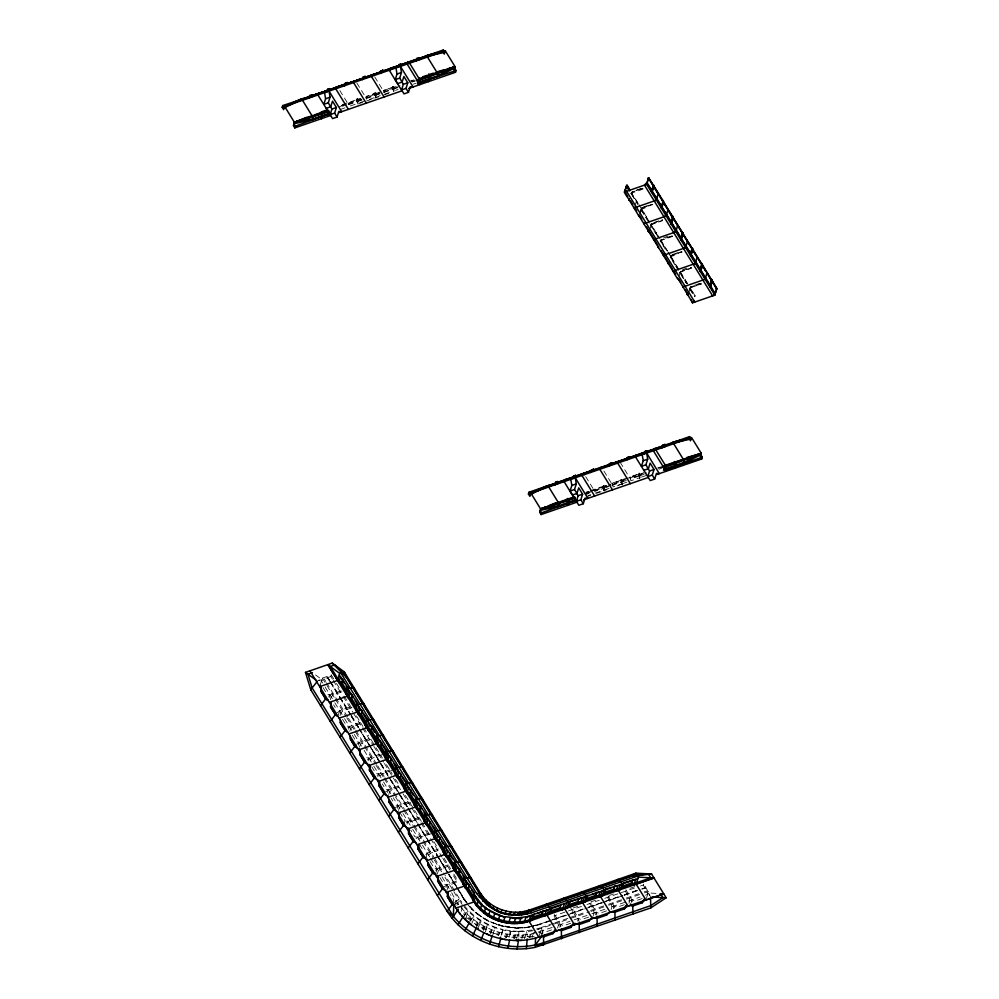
<?xml version="1.0" encoding="UTF-8"?>
<svg xmlns="http://www.w3.org/2000/svg" width="999" height="999" viewBox="0 0 999 999"><rect width="100%" height="100%" fill="white"/><g stroke="black" fill="none" stroke-linecap="round" stroke-linejoin="round"><path stroke-width="0.75" stroke-dasharray="5 3.75" d="M532.017 937.624L533.316 933.491L532.867 929.957L518.031 931.368L516.97 937.711M534.228 936.35L518.843 937.724L510.202 937.112L510.789 931.43C492.445 928.995 474.812 920.029 462.999 905.631M518.031 931.368L510.389 930.818L508.991 937.137M502.847 929.994L501.598 935.551L510.202 937.112M510.389 930.818L502.772 929.445L500.611 937.087M361.451 99.076L347.952 103.746L348.326 102.572L348.564 104.733L357.267 101.723L357.642 103.446M360.377 98.401L357.467 99.4L357.917 103.721L358.117 100C357.043 96.079 355.844 102.909 357.03 99.55L341.071 105.082M357.317 98.714L357.105 100.574L357.467 99.4M357.267 101.723L357.03 99.55M374.038 97.777L366.783 100.287L366.109 98.064L366.483 96.878L374.875 93.382L366.171 96.391L365.796 97.565L379.308 92.895M374.725 92.682C374.026 96.978 376.099 91.92 375.174 92.532M375.487 97.265L375.324 93.219L378.221 92.22M375.774 97.54L375.324 93.219M376.223 97.39L375.961 93.819M375.624 93.719L392.732 87.2L384.028 90.21L383.653 91.384L400.05 85.714M384.265 92.383L384.028 90.21M392.582 86.513C391.883 90.797 393.956 85.739 393.019 86.351M393.344 91.084L393.169 87.038L396.079 86.039M393.618 91.359L393.169 87.038M394.068 91.209L393.818 87.637M320.142 685.177L321.915 679.582L313.624 673.513M327.447 677.797L329.982 681.842M327.56 677.896L329.558 680.132M332.455 679.12L330.844 676.485L331.306 675.012L322.377 678.109L318.681 680.369M329.096 697.639L329.97 694.892L327.135 694.268L323.077 687.674M330.319 699.625L331.181 696.877L333.878 694.63L337.275 693.581M337.225 693.468L343.481 691.308M338.411 714.847L339.71 710.714L336.875 710.089M340.06 715.446L340.921 712.699L343.619 710.451L347.365 709.29M347.265 709.377L353.221 707.13M348.576 729.282L349.45 726.535L346.616 725.911L342.557 719.317M349.8 731.268L350.661 728.521L353.359 726.273L360.052 723.95M358.316 745.104L359.178 742.357L356.343 741.733L352.285 735.139M359.54 747.09L360.402 744.342L363.099 742.095L366.471 741.108M366.733 741.021L372.689 738.773M368.057 760.926L368.918 758.179L366.084 757.554M377.797 776.747L378.658 774L375.824 773.376L371.765 766.782M387.537 792.569L388.399 789.822L385.564 789.198L382.317 783.915M388.748 794.555L389.61 791.807L392.307 789.56L399.001 787.237M397.265 808.391L398.139 805.644L395.304 805.019M398.489 810.376L399.35 807.629L402.048 805.381L405.844 804.07M404.021 824.075L405.045 820.841L400.174 812.924L400.574 809.602L393.269 797.739M407.005 824.212L407.879 821.465L405.045 820.841M415.159 820.216L411.788 821.203L409.091 823.451M415.422 820.129L418.481 818.88M426.049 857.229L427.347 853.109L424.513 852.484M634.964 205.257L636.713 200.974L635.564 203.996M641.233 188.536L632.429 191.583L631.992 192.857C654.907 186.026 637.549 187.213 631.168 194.181M434.902 851.772L437.962 850.524M639.872 212.787L641.395 208.591L639.06 204.783M639.722 213.898L642.032 207.854L641.583 209.778L640.996 209.253M640.247 213.386L641.77 209.191L649.575 221.878M436.226 871.677L437.087 868.93L434.253 868.306L429.383 860.389M437.437 873.663L438.311 870.916L441.009 868.668L444.38 867.681M652.659 204.895C653.746 202.322 644.293 209.603 641.733 208.679L640.908 210.002L642.17 207.405L642.532 208.004L652.797 204.445M649.762 229.283L651.498 225.012L660.102 238.961M445.966 887.499L446.828 884.752L443.993 884.127L439.935 877.534M446.74 890.858L448.052 886.737L450.736 884.49L457.442 882.167L451.76 872.939M651.91 223.227L651.46 224.5L662.399 220.717L662.175 219.68L653.371 222.715M662.399 220.717L662.175 219.68M452.709 903.183L453.733 899.949L450.487 894.667M455.269 904.694L456.568 900.574L453.733 899.949M456.918 905.306L457.779 902.559L460.477 900.311L445.067 875.261M660.389 241.646L661.201 240.322L672.14 236.538C670.529 234.578 661.875 237.612 660.027 241.059M672.14 236.538L671.915 235.502M466.108 902.497L463.723 898.988L466.133 902.434M463.748 899.162L448.414 874.1M457.742 888.386L464.011 899.063L456.793 887.324M461.188 911.338L462.05 908.591L460.477 900.311C469.892 915.259 485.764 925.336 502.772 929.445M603.633 490.871L603.496 488.399L594.792 491.421L594.555 489.248L594.18 490.422L584.44 474.6M464.523 916.383L465.609 912.961L462.949 912.349M465.871 918.331L467.17 914.21L469.48 911.475M604.333 491.108L604.345 486.675C603.284 482.767 602.072 489.585 603.259 486.238L590.197 490.759M603.546 485.389L603.334 487.262L603.696 486.076L606.605 485.077M603.496 488.399L603.259 486.238M604.595 490.247L603.696 486.076M610.889 485.239L603.633 487.749L604.083 490.709L608.428 489.21M455.981 886.026L448.701 874.187L467.932 904.595L477.497 914.297C459.078 898.588 488.036 923.113 489.785 921.503M470.092 921.09L470.941 918.393L468.593 918.069M470.541 920.491L471.253 918.206L468.294 917.806M681.88 252.347C682.954 249.787 673.513 257.068 670.941 256.144L670.129 257.467L671.39 254.87L671.753 255.469L682.017 251.91M471.74 923.426L475.099 916.358M608.354 485.064L621.103 480.057L612.399 483.066L612.037 484.253L625.536 479.57M627.36 477.897L621.553 479.907L621.715 483.953L613.024 486.963L612.399 483.066M477.46 914.297L489.66 921.727L496.491 924.1M679.058 275.999L680.981 271.129L680.307 273.139L686.563 283.291M476.523 926.298L477.597 922.876L474.363 922.726M478.696 926.548L481.356 920.666M620.953 479.37C620.267 483.666 622.327 478.596 621.403 479.208M483.304 918.318L489.885 921.228M622.19 480.494L622.002 484.228L621.553 479.907M621.715 483.953L614.235 487.2M621.94 484.527L621.49 481.58L625.836 480.069M622.177 484.927L622.452 484.065M680.981 271.129L680.681 271.965L691.62 268.169C689.997 266.221 681.355 269.255 679.495 272.702L679.869 273.289L681.493 271.291L691.758 267.732L691.395 267.145M483.304 929.819L484.153 927.109L481.418 927.209M483.441 930.306L484.515 926.885L481.056 927.022L482.642 929.207M485.339 931.742L488.136 924.325M643.381 473.401L629.882 478.071L630.257 476.885L638.96 473.876L626.211 478.896M688.711 292.57L690.459 288.299L695.142 295.904L693.618 300.112M490.809 933.578L491.883 930.169L488.249 930.606L490.659 933.116L491.52 930.419L488.636 930.768M492.832 934.814L495.317 927.272M496.341 924.487L517.544 928.296L503.309 926.498L489.685 921.59M638.811 473.189C638.111 477.485 640.184 472.415 639.26 473.039M639.335 478.509L639.41 473.726L643.756 472.215M640.047 474.325L639.86 478.046L639.41 473.726M639.785 478.359L639.335 475.399L646.59 472.889M701.348 283.991L691.233 287.113L689.597 289.111L690.059 287.188L690.421 287.787L701.348 283.991L700.986 283.404L690.721 286.95L689.685 288.361M499.213 932.941L498.351 935.651L496.228 933.553M498.876 934.939L499.587 932.666L495.829 933.441L497.614 935.201M503.446 925.973C490.097 923.588 477.047 915.096 468.032 904.495M503.321 926.523L496.391 924.337M514.235 938.223L515.097 935.464L512 936.65M514.76 937.437L515.484 935.126L511.588 936.625L514.398 938.598M529.945 926.647L524.5 927.771L529.932 926.885M510.477 927.659L503.359 926.26L517.582 928.321L530.119 927.072M522.14 938.223L523.026 935.414M522.652 937.387L523.376 935.076L519.53 936.937L521.366 938.011M524.4 938.785L525.699 934.664L525.561 931.08M531.256 926.597L537.924 924.599L531.306 926.448M539.26 935.601L540.559 931.48L539.797 928.034L553.533 923.276M541.483 934.839L542.782 930.706L545.466 932.005L553.121 929.357M557.542 928.046L558.404 925.299L557.654 921.852L555.581 918.493M559.777 927.284L560.639 924.525L563.324 925.823L570.966 923.176M573.563 912.836L575.511 915.671L576.261 919.13M577.622 921.103L578.496 918.356L581.168 919.654L590.097 916.558M593.244 915.696L594.105 912.949L593.356 909.49L589.71 903.558M595.479 914.922L596.341 912.174L599.025 913.473L606.68 910.826M609.128 900.236L607.554 897.377M611.101 909.515L611.962 906.767L611.213 903.321L609.09 900.099M613.324 908.74L614.198 905.993L616.883 907.292L625.799 904.207M626.972 894.055L625.411 891.208M628.945 903.333L629.82 900.586L629.058 897.139L626.947 893.918M631.181 902.559L632.042 899.812L634.727 901.11L643.656 898.026M645.429 895.179L647.664 894.405L646.915 890.958L643.256 885.027L643.731 883.553L650.074 895.529M644.742 887.911L642.045 888.698M644.904 888.086L642.007 888.86M645.042 888.136L642.157 889.098M646.365 898.526L648.126 892.931L660.501 893.643M467.145 918.006L477.385 925.636L493.156 933.091L495.067 927.721M485.052 929.769L487.574 924.662M630.806 193.594L631.63 192.258L642.557 188.474L642.919 189.073M631.031 193.519L631.668 192.77M631.256 193.431L632.292 192.033L631.843 193.956M646.041 217.47L646.453 216.795L645.816 217.545L647.377 220.08M650.287 225.237L651.098 223.901L652.135 224.263L651.323 225.599L651.136 224.413L650.511 225.162L648.164 221.353M650.649 225.824L651.773 223.676M651.498 225.012L651.098 225.674L658.903 238.361M655.781 233.291L656.193 232.617L655.556 233.366L650.873 225.749M660.239 240.984L660.651 240.309M660.689 240.821L661.513 239.498L661.051 241.421L660.464 240.896M667.494 250.986L661.238 240.834L660.614 241.571L665.297 249.188L665.933 248.439L665.521 249.113L660.839 241.496M668.269 252.248L670.616 256.056L670.204 256.718L671.253 255.319L671.615 255.906L670.791 257.243L670.429 256.643M678.796 269.343L670.978 256.656L670.566 257.317L678.383 270.005M680.082 273.214L680.719 272.477L687.749 283.891M684.777 280.831L685.401 280.082L685.002 280.756M694.517 296.653L695.142 295.904M477.385 925.636L480.507 920.841M470.317 920.766L473.988 916.345M464.997 914.247L468.119 911.25M451.698 892.669C465.709 922.739 500.874 940.421 533.316 933.491L539.797 928.034L535.639 929.182M642.532 208.004L641.358 208.079L652.297 204.296M651.46 224.5L662.537 220.267M672.277 236.089L661.201 240.322L660.839 239.723L671.778 235.939M671.753 255.469L670.579 255.544L681.518 251.76M330.844 676.485L324.138 678.808L321.453 681.056L322.665 683.029M370.142 760.164L372.839 757.916L382.43 754.595M379.882 775.986L382.58 773.738L392.17 770.416M418.831 839.272L421.528 837.025L431.118 833.703M428.571 855.094L431.268 852.846L435.015 851.672M328.421 696.191L332.118 693.93L341.046 690.833L334.553 680.294M336.925 712.762L341.858 709.752L350.774 706.655M347.902 727.834L351.586 725.574L360.514 722.477M356.406 744.405L361.326 741.395L370.254 738.298L382.43 758.079M367.37 759.477L371.066 757.217L379.995 754.12M377.11 775.299L380.806 773.039L389.735 769.942M385.614 791.87L390.547 788.86L399.475 785.763M395.354 807.691L400.287 804.682L409.203 801.585L405.157 794.992M406.331 822.764L410.027 820.504L418.943 817.407M416.059 838.586L419.755 836.325L428.683 833.228M425.799 854.407L429.495 852.147L438.424 849.05L431.93 838.511M435.539 870.229L439.235 867.969L448.164 864.872M444.043 886.8L448.976 883.79L457.904 880.693M455.02 901.872L458.716 899.612L462.15 904.432M413.923 79.858L411.026 80.869L414.235 80.357M341.371 105.569L345.729 104.071M348.626 103.059L357.33 100.05M357.779 99.9L360.676 98.889M393.481 87.537L396.378 86.538M358.117 100L356.868 98.864M339.248 106.756L343.594 105.257M412.1 81.543L415.01 80.532M342.457 106.244L346.803 104.745M348.251 104.246L356.955 101.224M361.75 99.563L357.405 101.074L358.079 103.297L363.886 101.286M366.109 98.064L374.812 95.055M379.608 93.394L375.249 94.893L375.936 97.115L380.282 95.604M383.953 91.883L392.657 88.874M397.452 87.213L393.107 88.711L393.793 90.934L398.139 89.435M412.412 82.03L415.309 81.031M357.455 101.586L362.063 100.062M366.408 98.551L375.112 95.542M375.312 95.417L392.969 89.361M393.156 89.236L400.661 86.701M340.234 109.478L346.029 107.467M350.387 105.956L356.193 103.946M384.64 94.106L391.895 91.596M413.087 84.253L415.996 83.254M357.854 104.033L363.648 102.023M366.558 101.011L375.262 98.002M375.699 97.852L378.609 96.841M384.403 94.843L388.761 93.332M643.643 206.893L649.5 204.87M641.395 208.591L638.836 204.857M641.77 209.191L649.35 221.953M653.234 223.164L662.037 220.117M661.238 240.834L667.27 251.061M672.851 254.358L678.721 252.335M670.616 256.056L668.044 252.322M670.978 256.656L678.571 269.418M675.449 264.335L675.037 265.01L670.354 257.392M682.454 270.629L691.246 267.582M680.356 271.878L679.495 272.702M699.662 283.466L690.858 286.513L691.233 287.113M689.872 287.774L689.235 288.524M690.459 288.299L694.917 295.979M585.851 492.257L588.748 491.258M586.151 492.757L589.06 491.745M590.509 491.246L603.558 486.725M604.008 486.575L606.905 485.576M621.853 480.394L624.762 479.395M639.71 474.213L642.607 473.214M657.567 468.044L660.464 467.033M604.345 486.675L603.109 485.551M585.476 493.444L610.589 484.752M658.341 468.219L661.238 467.22M585.789 493.931L590.134 492.432M594.48 490.921L603.184 487.912M612.337 484.74L621.041 481.73M638.898 475.549L630.194 478.558L630.257 476.885M586.088 494.43L588.985 493.419M603.683 488.274L621.341 482.23M621.54 482.092L629.045 479.557M639.198 476.048L630.494 479.058L630.869 480.781L639.572 477.772M639.385 475.911L646.89 473.376M658.94 469.205L661.85 468.206M587.912 495.654L590.821 494.642M595.167 493.144L603.871 490.134M604.32 489.972L611.563 487.462M622.165 483.791L629.42 481.281M641.47 477.11L647.277 475.112M586.226 496.89L590.584 495.379M596.391 493.381L602.185 491.371M318.569 680.744L321.915 679.582M405.706 804.245L411.65 802.06M447.702 866.345L444.305 867.656M577.809 906.368L572.315 908.266L577.185 916.183L579.158 921.602M595.666 900.186L590.172 902.085L595.042 910.002L597.015 915.421M609.39 895.429L613.511 894.005M629.994 888.298L635.489 886.4M581.468 906.418L554.008 915.921L555.581 918.718M586.962 904.507L599.313 900.236M604.807 898.338L635.027 887.874M640.509 885.976L643.256 885.027M537.887 924.749L551.173 920.017M552.597 919.654L565.197 915.159M570.641 913.411L583.054 908.99M588.498 907.229L618.756 896.627M624.2 894.867L636.6 890.446M548.226 921.265L533.928 925.998M549.687 920.816L565.197 915.384M570.679 913.548L583.054 909.215M588.523 907.367L622.877 895.429M624.225 895.004L640.659 889.272M566.77 915.234L538.049 925.124L524.575 928.021M568.069 914.734L623.114 895.591M624.375 895.241L640.971 889.422M554.907 922.801L568.643 918.056M570.017 917.569L585.114 912.349M590.609 910.451L607.092 904.744M608.466 904.27L624.937 898.563M626.311 898.089L638.673 893.805M644.168 891.907L646.915 890.958M537.137 929.732L568.943 919.03M570.317 918.556L589.547 911.9M590.921 911.425L607.392 905.718M608.766 905.244L625.249 899.537M626.623 899.063L643.106 893.368M644.48 892.894L648.588 891.458M552.16 927.472L533.316 933.491M558.404 925.299L570.004 921.29M574.025 919.892L587.862 915.109M591.883 913.723L605.719 908.928M611.962 906.767L640.084 897.04M510.789 931.43L526.623 931.692L534.24 930.531M517.519 927.896L524.55 927.484M517.519 928.034L524.525 927.709M510.452 927.384L517.532 927.984M417.619 837.287L414.785 836.663L410.726 830.069M493.156 933.091L500.187 935.139M453.783 902.621L459.053 904.345M538.186 932.005L543.456 933.965M527.684 936.325L529.832 937.324M467.669 904.557L472.252 909.739M464.16 898.825L467.295 903.246M690.721 286.95L690.272 288.886L689.909 288.286M638.274 203.521L631.805 193.444L638.049 203.596M651.286 225.087L659.877 239.048M680.494 272.552L687.524 283.966M631.618 194.031L637.861 204.183M641.358 209.852L649.163 222.54M690.047 288.961L694.73 296.578M631.393 194.106L637.649 204.258M641.133 209.927L645.042 216.271M675.811 266.271L678.159 270.08M680.868 274.488L686.338 283.366M689.822 289.036L693.731 295.379M410.876 80.17L411.663 81.456M620.142 462.25L629.882 478.071M374.725 76.886L382.842 90.072M603.92 471.066L611.226 482.929M356.88 83.067L364.173 94.93M339.835 90.559L347.952 103.746M648.126 892.931L649.75 895.566M625.874 889.734L630.744 897.639L632.717 903.071M608.016 895.903L612.887 903.82L614.86 909.252M570.267 907.167L573.638 912.849M554.47 914.447L559.34 922.352L561.301 927.784M331.306 675.012L333.741 678.97M344.28 696.116L352.397 709.302M356.456 715.883L362.949 726.435M363.761 727.759L368.631 735.664M386.488 764.672L392.17 773.9M395.417 779.17L398.663 784.452M410.015 802.909L421.378 821.365M422.19 822.689L431.118 837.187M444.105 858.278L450.599 868.83M453.846 874.1L457.092 879.382M333.266 680.444L342.195 694.942M343.007 696.266L352.747 712.087M353.559 713.411L361.675 726.585M362.487 727.909L373.039 745.054M373.851 746.365L383.591 762.187M384.403 763.511L392.52 776.698M393.331 778.009L402.247 792.519M403.059 793.83L411.176 807.017M411.988 808.341L420.104 821.515M420.916 822.839L429.845 837.337M430.656 838.661L442.02 857.117M442.832 858.441L450.949 871.628M330.369 681.443L350.661 714.41M351.473 715.734L358.778 727.597M359.59 728.908L379.87 761.875M380.681 763.199L387.987 775.062M391.233 780.331L407.467 806.705M408.279 808.016L417.207 822.527M418.019 823.838L437.487 855.481M438.299 856.805L448.039 872.626M448.851 873.95L456.943 887.087M327.884 677.647L329.47 680.369L327.834 677.809M330.319 681.593L350.612 714.56M351.336 715.908L358.728 727.747M380.557 763.373L388.761 776.523M389.473 777.871L407.417 806.855M417.157 822.676L408.141 808.203L417.045 822.764M448.002 872.776L417.882 824.025L426.785 838.586M330.257 681.743L339.148 696.191M339.96 697.502L350.499 714.647M351.311 715.971L358.616 727.834M369.98 746.29L359.428 729.145L379.832 762.025L370.791 747.614M380.532 763.436L388.648 776.61M389.46 777.934L399.2 793.755M400.012 795.079L407.317 806.942M427.597 839.897L437.337 855.718M438.149 857.042L447.889 872.864M330.731 682.916L350.237 714.735M351.024 715.883L358.354 727.921M359.141 729.07L380.269 763.523M381.056 764.672L407.043 807.03M407.829 808.179L416.783 822.851M417.57 824L426.523 838.673M427.31 839.822L447.627 872.951M324.138 678.808L325.761 681.443M326.573 682.767L347.677 717.045M348.489 718.356L354.982 728.908M355.794 730.232L376.898 764.51M377.709 765.821L384.19 776.373M385.002 777.697L404.483 809.34M405.294 810.651L413.411 823.838M414.223 825.162L433.703 856.805M434.515 858.116L444.255 873.938M322.377 678.109L334.553 697.889M335.364 699.2L345.916 716.345M346.728 717.657L354.832 730.843M355.644 732.167L363.761 745.354M364.573 746.665L375.124 763.81M375.936 765.122L383.241 776.997M384.053 778.308L394.605 795.454M395.417 796.765L402.722 808.628M403.534 809.952L413.261 825.773M414.073 827.097L422.19 840.271M423.002 841.595L433.554 858.74M434.365 860.052L441.67 871.915M444.917 877.197L453.034 890.384M453.846 891.695L458.716 899.612M325.1 686.987L332.405 698.85M334.84 702.809L342.145 714.672M344.58 718.631L351.885 730.494M354.32 734.452L361.613 746.315M364.048 750.274L371.353 762.137M373.788 766.096L381.094 777.959M383.529 781.917L390.834 793.78M403.009 813.561L410.314 825.424M412.749 829.382L420.042 841.245M422.477 845.204L429.782 857.067M430.594 858.391L439.523 872.889M441.958 876.847L449.263 888.71M333.629 704.807L335.252 707.454M391.246 798.426L392.869 801.061M419.642 844.567L422.077 848.526M541.483 928.533L542.957 932.604M526.623 931.692L527.36 937.399M518.768 932.005L518.843 937.724M465.309 913.123L464.46 915.833L463.211 912.636L465.309 913.123M477.26 923.076L476.411 925.786L474.7 922.964L477.26 923.076M507.13 934.627L506.268 937.374L504.045 935.526L507.13 934.627M507.517 934.315L506.431 937.786L503.633 935.451L507.517 934.315M531.068 934.152L529.97 937.624L527.322 936.375L531.068 934.152"/><path stroke-width="1.5" d="M453.746 904.157L453.396 916.383C474.575 942.069 511.938 953.196 543.618 942.694L650.724 905.618L662.936 897.589L660.501 893.643L663.748 893.83L538.786 937.074C508.941 946.99 472.989 934.789 456.019 908.153L309.94 670.829M535.214 947.339L650.774 907.916L666.183 897.776L651.585 874.05L635.951 873.163L528.846 910.226C511.438 916.033 490.447 908.915 480.569 893.356L344.23 671.852L332.255 663.099L305.482 672.377L310.751 689.735L447.09 911.238C465.322 939.897 502.26 954.07 535.214 947.339L535.551 937.611M638.861 875.636L531.743 912.711C520.591 916.083 507.967 916.358 497.227 911.413L497.39 907.991M326.923 699.737L328.209 700.486L325.649 698.975L320.779 691.071L321.366 687.15M330.519 706.892L331.106 702.971L330.519 706.892L335.389 714.797L337.937 716.308L336.663 715.559M346.403 731.38L347.677 732.13L345.13 730.619L340.259 722.714L340.422 720.117M346.178 691.87L346.054 694.317L347.664 687.162L340.522 676.847L338.748 682.442L341.308 683.965L346.178 691.87L347.664 687.162M346.104 694.168L346.116 693.094M356.144 747.202L357.417 747.951L354.857 746.44L350 738.536L350.162 735.938M355.919 707.692L355.794 710.139L357.405 702.984L350.249 692.669L348.489 698.264L351.049 699.787L355.919 707.692L357.405 702.984M365.884 763.024L367.157 763.773L364.598 762.262L359.727 754.357L360.314 750.436M359.777 754.208L359.79 753.134M365.659 723.513L365.534 725.961L367.145 718.805L359.99 708.491L358.229 714.085L360.789 715.609L365.659 723.513L367.145 718.805M365.584 725.811L365.597 724.737M376.948 779.457L374.338 778.084L369.468 770.179L369.642 767.582M386.675 795.279L384.078 793.905L379.208 786.001L379.795 782.08M379.383 783.403L379.27 784.777M386.613 750.449L385.015 757.604L386.613 750.449L379.47 740.134L377.709 745.729L380.257 747.252L385.127 755.157M385.052 757.454L385.065 756.38M396.416 811.101L393.868 809.577L388.948 801.822L389.073 799.375M394.917 770.828L394.742 773.426L396.353 766.27L389.21 755.956L387.45 761.55L389.997 763.074L394.867 770.978L396.353 766.27M406.156 826.922L403.559 825.549L398.688 817.644L399.275 813.723M398.851 815.047L398.751 816.42M406.094 782.092L404.483 789.247L406.094 782.092L398.951 771.777L397.177 777.372M404.657 786.65L404.545 788.024M408.591 830.868L408.429 833.466L413.299 841.37L415.896 842.744M414.398 802.472L414.223 805.069L415.834 797.914L408.691 787.599L406.918 793.194L409.478 794.717L414.348 802.622L415.834 797.914M418.156 849.287L418.743 845.366L418.156 849.287L423.027 857.192L425.586 858.703L426.049 857.229M418.331 846.69L418.219 848.064M424.088 818.443L423.963 820.891L425.574 813.735L418.419 803.421L416.658 809.015L419.218 810.539L424.088 818.443L425.574 813.735M424.125 818.293L424.026 819.667M435.789 873.051L435.327 874.525L432.767 873.014L427.897 865.109L428.022 862.661M433.866 834.115L433.703 836.712L435.314 829.557L428.159 819.242L426.398 824.837L428.958 826.36L433.828 834.265L435.314 829.557M445.104 890.209L442.507 888.835L437.637 880.931L438.224 877.01M437.812 878.333L437.699 879.707M443.556 850.087L443.444 852.534L445.042 845.379L437.899 835.064L436.138 840.659L438.686 842.182L443.556 850.087L445.042 845.379M443.606 849.937L443.506 851.31M447.377 896.752L447.964 892.831L447.377 896.752L452.247 904.657L454.807 906.168L453.521 905.419M453.346 865.758L453.171 868.356L454.782 861.2L445.204 846.927M463.086 881.58L462.912 884.177L464.523 877.022L457.38 866.707L455.606 872.302L458.166 873.825L463.037 881.73L464.523 877.022M472.777 897.552L472.652 899.999L474.263 892.844L467.12 882.529L465.347 888.123L467.907 889.647L472.777 897.552L474.263 892.844M526.323 948.7L527.222 938.898M693.918 301.061L694.792 302.06L626.623 191.308L624.625 191.346M517.157 949.05L518.618 939.222M507.854 948.388L509.59 940.084M500.974 912.949L501.76 909.777M642.869 881.867L643.968 881.48M652.609 897.689L653.758 897.152M533.916 918.131L532.829 918.381M551.76 911.962L550.686 912.199M569.617 905.781L568.531 906.018M587.462 899.6L586.388 899.837M605.319 893.418L604.233 893.668M623.164 887.237L622.09 887.487M370.08 771.178L369.518 770.029M379.82 787L379.258 785.851M390.609 764.06L390.047 762.924M389.56 802.821L388.948 801.822M400.349 779.882L399.787 778.745M399.3 818.643L398.726 817.494M410.089 795.704L409.528 794.567M409.041 834.465L409.016 829.545L408.541 831.018M419.83 811.525L419.255 810.389M418.781 850.286L418.206 849.138M429.57 827.347L428.996 826.21M428.509 866.108L427.897 865.109M439.31 843.168L438.736 842.032M438.249 881.917L437.687 880.781M449.038 858.99L448.476 857.854M458.778 874.812L458.216 873.675M498.576 946.715L500.799 938.498M535.027 917.756L536.126 917.369M552.872 911.575L553.983 911.188M570.729 905.394L571.84 905.007M588.573 899.212L589.685 898.825M606.43 893.031L607.542 892.656M624.275 886.862L625.386 886.475M370.691 772.152L371.291 773.139M380.432 787.974L381.031 788.96M391.221 765.047L391.82 766.033M390.172 803.795L390.771 804.782M400.961 780.868L401.561 781.855M399.9 819.617L400.512 820.604M410.701 796.69L411.301 797.677M409.64 835.439L410.252 836.425M420.429 812.512L421.041 813.498M419.38 851.26L419.992 852.247M430.169 828.333L430.781 829.32M429.12 867.082L429.732 868.069M439.91 844.155L440.522 845.142M438.861 882.904L439.46 883.89M449.65 859.977L450.262 860.963M459.39 875.798L459.99 876.785M318.606 94.106L311.351 96.616L309.727 96.216L327.385 90.584L300.824 99.775L284.191 107.929L283.629 109.703L282.18 107.33L282.729 105.557L309.528 96.766M300.824 99.775L328.459 90.097L310.751 96.091L309.553 95.517L308.728 98.139M294.468 102.497L302.884 99.101L288.711 104.92M330.532 115.534L294.83 127.897L295.392 126.124L293.931 123.751L312.999 119.555L321.703 116.546L321.628 112.412L314.373 114.922M309.178 97.977L310.002 95.355L311.201 95.929M310.751 96.091L311.576 94.755L312.362 96.041M311.576 94.755L310.901 96.778L309.765 96.029M312.999 119.555L312.924 115.422L294.393 122.278L293.369 125.524L294.83 127.897M326.586 91.958C326.198 89.41 331.056 87.912 328.609 89.91M327.023 91.808L327.859 89.173M344.38 84.74L327.822 90.434L345.529 83.741M321.316 111.913L320.704 112.7M324.575 92.657L325.587 98.764L323.826 104.358L328.284 102.81L330.057 97.215L329.033 91.109L341.695 111.676L338.823 111.463L337.05 117.058L332.592 118.594L317.882 94.967L318.431 93.207L320.729 92.919M321.391 118.706L322.377 115.647L322.065 112.25L327.872 110.24M321.84 118.556L322.665 115.921L321.591 113.686L322.665 115.921M338.274 86.251L337.912 87.425L336.288 87.025L335.726 88.786L348.389 109.366M328.284 102.81L331.918 109.053L330.157 114.648L334.615 113.099L336.388 107.505L332.492 101.174L330.719 106.768L326.261 108.317M344.43 85.777C344.043 83.229 348.901 81.731 346.466 83.729M344.88 85.627L345.704 83.004M363.686 78.059L345.679 84.253L416.933 59.028L418.019 59.703L406.418 63.724M362.287 79.595C362.637 75.35 367.357 77.335 363.112 76.973M362.724 79.445L363.561 76.823M380.132 73.427C379.745 70.867 384.603 69.381 382.167 71.366L389.71 68.906M380.582 73.264L381.406 70.642M382.754 71.903L383.441 71.216M391.458 68.894L392.132 68.207M397.989 67.245C397.602 64.685 402.46 63.199 400.012 65.185L416.258 59.715M398.439 67.083L399.263 64.46M401.773 81.806L403.334 84.328L401.561 89.922L403.996 93.881L408.466 92.333L406.031 88.387L407.792 82.792L403.896 76.461L402.135 82.055L397.664 83.604L395.229 79.645L397.003 74.051L395.979 67.932M400.162 65.884L400.836 65.197M400.611 65.722L400.986 64.548M402.135 82.055L399.7 78.097L401.461 72.502L400.437 66.396L413.099 86.963L410.227 86.738L408.466 92.333M415.834 61.064C415.459 58.516 420.304 57.018 417.869 59.016L436.8 53.247M416.283 60.914L417.107 58.279M417.082 59.54L427.535 55.357L436.426 53.109L426.024 55.794L425.786 56.518L444.855 52.323L443.394 49.95L416.845 59.141L427.847 55.857L419.917 59.041M419.73 77.847L419.355 79.033L409.615 63.212M420.03 78.347L419.792 84.64L407.142 64.073L408.166 61.963L409.315 62.712L409.99 62.025M428.434 74.838L427.822 75.624M417.457 83.879L429.058 79.87L428.733 75.337L421.478 77.847M428.496 81.631L429.495 78.571L429.183 75.175L436.438 72.665M428.946 81.481L429.77 78.846L428.696 76.611L429.77 78.846M408.641 88.511L455.494 72.29L454.033 69.918L455.057 66.671L445.317 50.849L442.357 51.611L445.317 50.849L444.305 54.096L442.844 51.723L443.394 49.95M437.962 76.299L454.595 68.144L456.056 70.517L429.258 79.308L437.962 76.299L437.887 72.165L455.057 66.671L438.199 75.562L429.495 78.571M455.494 72.29L456.056 70.517M320.142 685.177L319.68 686.65L337.537 680.469L339.76 673.401L341.995 672.627M328.409 665.634L329.008 666.62M320.779 691.071L321.241 689.597M321.391 692.057L321.99 693.044M329.62 667.619L330.232 668.606M322.602 694.03L323.214 695.017M330.844 669.592L331.443 670.579M323.826 696.016L324.425 696.99M332.055 671.565L332.667 672.564M333.279 673.551L333.878 674.525M325.649 698.975L326.111 697.502M334.49 675.524L335.102 676.51M335.714 677.497L336.313 678.496M329.47 702.322L347.277 696.291L349.038 690.696M336.925 679.482L337.587 680.319M338.149 681.455L338.798 682.305M331.131 707.879L331.73 708.865M340.035 683.204L341.358 683.816M332.342 709.852L332.954 710.838M341.308 683.965L342.794 679.245M341.92 684.952L342.52 685.938M333.566 711.837L334.166 712.811M343.132 686.925L343.743 687.911M335.389 714.797L335.851 713.323M344.355 688.91L344.955 689.884M339.21 718.144L357.005 712.112L358.778 706.518M346.665 695.304L347.315 696.141M347.877 697.277L348.539 698.126M340.259 722.714L340.721 721.241M340.859 723.701L341.471 724.687M349.762 699.025L351.099 699.637M342.083 725.674L342.694 726.66M351.049 699.787L352.535 695.067M351.66 700.774L352.26 701.76M343.294 727.659L343.906 728.633M352.872 702.747L353.484 703.733M345.13 730.619L345.592 729.145M354.096 704.732L354.695 705.706M348.938 733.965L366.745 727.934L368.519 722.339M356.406 711.126L357.055 711.962M357.617 713.099L358.279 713.948M350.599 739.522L351.211 740.509M359.503 714.847L360.826 715.459M351.823 741.495L352.422 742.482M360.789 715.609L362.275 710.888M353.034 743.481L353.646 744.455M361.388 716.595L362 717.582M362.612 718.568L363.224 719.555M354.857 746.44L355.332 744.967M363.823 720.554L364.485 721.39M359.103 748.463L358.641 749.937L376.486 743.756L378.259 738.161M366.146 726.947L366.795 727.784M367.357 728.92L368.019 729.769M359.727 754.357L360.202 752.884M360.339 755.344L360.951 756.33M369.243 730.669L370.567 731.28M361.563 757.317L362.162 758.303M370.529 731.43L372.015 726.71L369.73 724.312L367.969 729.907L370.529 731.43L375.387 739.335L375.274 741.782L376.873 734.627L372.015 726.71M371.128 732.417L371.79 733.254M362.774 759.302L363.386 760.276M372.352 734.39L372.952 735.376M364.598 762.262L365.06 760.788M373.564 736.375L374.175 737.349M376.873 734.627L375.387 739.335L374.775 738.336M368.843 764.285L368.369 765.758L386.226 759.577L387.987 753.983M375.874 742.769L376.536 743.606M369.593 767.731L370.055 766.258L369.468 770.179M377.098 744.742L377.747 745.591M371.903 774.125L372.515 775.124M380.257 747.252L381.743 742.532M380.869 748.239L381.481 749.225M373.127 776.111L373.726 777.097M382.093 750.212L382.692 751.198M383.304 752.197L383.916 753.171M378.584 780.107L378.109 781.58L395.966 775.399L397.727 769.804L395.966 769.105M385.614 758.591L386.838 760.564M379.208 786.001L379.67 784.527M388.723 762.312L387.487 761.413M389.997 763.074L391.483 758.353M381.643 789.947L382.255 790.946M382.867 791.932L383.466 792.919M392.432 767.02L393.044 768.019M384.078 793.905L385.352 794.667M393.656 769.005L394.255 769.992M388.311 795.928L387.849 797.402L405.706 791.22L407.467 785.626L405.706 784.927M395.354 774.412L394.792 773.276M396.578 776.385L396.016 775.249M391.383 805.768L391.995 806.767M404.607 786.8L399.737 778.895L401.223 774.175M392.595 807.754L393.206 808.74M393.818 809.727L394.28 808.253M402.172 782.841L402.784 783.84M403.396 784.827L403.996 785.813M398.052 811.75L397.59 813.223L415.447 807.042L417.207 801.448M405.094 790.234L404.533 789.098M406.306 792.207L405.744 791.071M398.688 817.644L399.15 816.171M408.204 793.955L406.968 793.056M409.478 794.717L410.964 789.997M401.123 821.59L401.723 822.589M402.335 823.576L402.947 824.562M411.913 798.663L412.525 799.662M403.559 825.549L404.021 824.075M404.832 826.31L403.596 825.399M413.124 800.649L413.736 801.635M407.792 827.572L407.33 829.045L425.174 822.864L426.948 817.269M414.835 806.056L414.273 804.919M416.046 808.029L415.484 806.892M417.932 809.777L416.708 808.878M410.864 837.412L411.463 838.411M419.218 810.539L420.704 805.818M412.075 839.397L412.687 840.384M421.653 814.485L422.252 815.484M413.299 841.37L414.573 842.132M422.864 816.47L423.476 817.457M417.107 844.717L434.915 838.685L436.688 833.091L434.915 832.392M424.575 821.877L424.013 820.741M556.368 483.279L547.052 486.463L530.419 494.617L529.87 496.378L528.409 494.006L528.958 492.245L689.635 436.625L691.083 438.998L672.015 443.206L672.252 442.47L682.642 439.81M629.22 200.374C630.282 200.437 625.374 195.18 624.387 192.083L626.972 185.152L630.094 190.235M625.074 190.534L626.56 185.826L629.695 190.896M425.786 823.85L425.224 822.714M427.672 825.599L426.448 824.699M428.958 826.36L430.444 821.64M420.591 853.233L421.203 854.232M421.815 855.219L422.427 856.205M628.858 199.775L629.083 199.038L629.457 199.638M629.083 199.7L629.308 198.963M431.393 830.306L431.993 831.305M423.027 857.192L424.313 857.954M432.604 832.292L433.216 833.278M427.272 859.215L426.81 860.688L444.655 854.507L446.416 848.913M434.315 837.699L433.753 836.563M435.527 839.672L434.965 838.536M547.052 486.463L555.382 483.466M555.681 483.953L548.439 486.463L549.113 485.789M437.412 841.42L436.176 840.521M573.239 477.285L565.147 479.545L564.11 481.655L576.773 502.222L541.071 514.572L541.62 512.812L540.159 510.439L559.228 506.231L567.932 503.221L567.857 499.088L560.601 501.598M430.332 869.055L430.944 870.054M438.686 842.182L440.172 837.462M646.952 182.967L648.626 177.66L653.309 185.277L651.398 191.97L653.571 185.714L663.049 201.099L661.138 207.792L663.311 201.536L662.699 200.3M651.398 191.97L646.703 184.365L648.626 177.66M431.556 871.041L432.155 872.027M638.96 216.196C639.597 214.098 639.26 217.32 638.598 215.597L638.823 214.86M441.121 846.128L441.733 847.127M554.957 484.815L555.794 482.192L557.43 482.617M432.767 873.014L433.229 871.54M555.407 484.665L556.231 482.042M556.443 482.554L555.968 482.892M564.535 480.294L556.992 482.767L557.355 481.593L558.591 482.717M434.053 873.775L432.817 872.864M557.804 481.431L557.142 483.454L555.993 482.704M442.345 848.114L442.957 849.1M564.835 480.794L557.579 483.304L558.254 482.617M661.138 207.792L651.76 192.57L653.708 186.388L652.959 184.478M651.76 192.57L653.933 186.301L653.496 184.69L653.184 185.514M437.013 875.037L436.538 876.51L454.395 870.329L456.156 864.734M444.043 853.521L443.481 852.384M644.105 222.989L643.868 223.726L666.183 216.009L667.906 209.902M445.267 855.494L444.705 854.357M437.637 880.931L438.099 879.457M447.639 850.886L445.879 856.48L448.426 858.004L453.296 865.908L454.782 861.2M447.152 857.242L445.916 856.343M566.283 480.294L566.957 479.607M448.426 858.004L449.912 853.283M559.228 506.231L559.153 502.097L540.621 508.966L539.61 512.2L541.071 514.572M440.072 884.877L440.684 885.876M441.296 886.862L441.895 887.849M653.059 237.55L649.15 231.194L648.701 232.018L648.339 231.418L648.788 230.607L646.44 226.798M648.339 231.418L648.788 230.607M648.701 232.018L648.563 230.682M450.861 861.95L451.473 862.949M442.507 888.835L442.969 887.362M572.814 478.633L573.638 476.011L575.287 476.436M443.781 889.597L442.557 888.685M573.264 478.484L574.088 475.861M452.085 863.935L452.684 864.922M574.288 476.373L573.813 476.723M567.557 498.588L566.933 499.375M576.598 493.194L578.146 495.729L576.386 501.323L578.821 505.282L583.291 503.733L580.856 499.775L582.617 494.18L578.721 487.849L576.96 493.456L572.489 494.992L570.054 491.046L571.828 485.439L570.804 479.333M567.994 498.439L567.382 499.225M592.532 470.604L574.837 476.585L575.212 475.412L576.448 476.535M568.893 502.609C566.982 500.024 568.768 497.552 568.893 502.609L568.069 505.232M574.987 477.272L575.661 475.249M567.619 505.382L568.606 502.335L568.306 498.938L574.1 496.928M575.811 475.949L575.436 477.122L573.638 476.011M672.439 216.121L673.039 217.357L670.866 223.614L661.5 208.391L663.186 201.773L672.739 218.182M661.5 208.391L663.673 202.123L663.236 200.512L662.637 201.761M453.783 869.342L453.221 868.206M576.96 493.456L574.525 489.498L576.286 483.903L575.262 477.784L587.924 498.364L585.052 498.139L583.291 503.733M455.007 871.315L454.445 870.179M447.989 897.739L448.588 898.725M456.893 873.064L455.656 872.164M449.2 899.712L449.812 900.698M458.166 873.825L459.652 869.105M584.44 474.6L584.515 472.939L584.14 474.113L582.517 473.701L581.955 475.474L594.617 496.041M450.424 901.697L451.024 902.671M658.066 247.24L658.528 246.428L658.441 247.839M460.601 877.771L461.213 878.77M452.247 904.657L452.709 903.183M461.825 879.757L462.425 880.743M590.659 472.465L591.495 469.83L592.981 469.992M591.108 472.302L591.932 469.68M627.772 458.553L591.908 470.929L592.145 470.192M592.694 470.404L593.506 469.08L594.305 470.367M593.131 470.254L593.506 469.08M670.866 223.614L672.789 216.92L653.933 186.301M682.18 231.943L682.779 233.179L680.606 239.435L671.241 224.213L672.926 217.595L682.342 233.329L683.079 232.742L680.968 240.035L690.346 255.257L692.519 249.001L690.346 255.257M671.241 224.213L673.413 217.944L672.964 216.333L672.377 217.582M456.068 908.004L473.876 901.972L475.636 896.378L474.413 894.392M463.524 885.164L462.962 884.028M465.896 880.556L464.135 886.15L446.278 892.332M457.092 909.664L458.154 911.163M663.811 253.896L663.348 255.369L685.664 247.652L687.387 241.546M464.747 887.137L465.397 887.986M459.228 912.674L460.289 914.185M467.907 889.647L469.393 884.927M468.519 890.633L469.118 891.62M461.575 915.596L462.849 916.995M667.807 263.062C668.306 260.776 667.819 265.996 668.868 262.113M469.73 892.606L470.342 893.593M668.169 263.661L668.044 262.325M470.954 894.592L471.553 895.566M464.123 918.406L465.447 919.654M465.409 919.804L465.871 918.331M608.516 466.283C608.129 463.736 612.986 462.237 610.539 464.235M609.552 464.173L609.078 464.51M608.965 466.121L609.79 463.499M680.606 239.435L682.517 232.742L663.186 201.773M680.968 240.035L682.891 233.341M466.87 921.078L468.344 922.352M473.264 900.986L473.913 901.822M474.587 902.984L475.299 903.983M469.805 923.625L471.278 924.899M476.011 904.994L476.76 905.843M636.763 874.475L638.386 877.11L654.02 878.009L529.058 921.253C510.676 927.359 488.998 920.903 476.723 905.993L478.484 900.399L475.636 896.378M618.693 461.001L617.669 463.111L630.319 483.678M712 280.644L709.827 286.9L712 280.644L716.795 288.411L714.872 295.117L692.557 302.834L677.784 278.147M480.132 909.739L481.893 904.145L474.787 896.615M691.483 250.412L690.371 253.946L692.257 248.564L672.926 217.595M477.797 929.395L478.271 927.921M700.087 271.079L702.26 264.822L700.087 271.079L690.709 255.856L692.669 249.675L691.92 247.764M626.373 460.102C625.986 457.554 630.844 456.056 628.396 458.054L644.642 452.572M690.709 255.856L692.881 249.588L692.444 247.977L691.783 248.202L692.22 249.825M626.81 459.952L627.647 457.317M484.04 913.136L485.801 907.542L480.519 903.933L476.885 899.949L478.484 900.399M485.127 913.885L486.213 914.634M683.054 286.276L682.829 287.013L705.132 279.295L707.055 272.59L711.55 280.794L710.064 285.514M628.995 458.591L629.67 457.904M487.3 915.384L488.436 915.996M488.399 916.133L490.159 910.539L484.677 907.542L480.519 903.933M489.572 916.77L490.746 917.407M687.287 294.705L687.737 293.893L685.401 290.085M687.512 294.63L687.737 293.893M687.649 295.304L687.524 293.968M486.75 933.978L488.623 934.752M491.933 918.044L493.156 918.531M637.699 455.569L638.373 454.895M493.106 918.68L494.867 913.086L490.159 910.539M494.355 919.192L495.604 919.704M701.585 265.047L700.099 269.767L701.81 264.972M490.497 935.514L492.37 936.288M709.827 286.9L700.449 271.678L702.397 265.497L701.66 263.586M700.449 271.678L702.622 265.409L702.185 263.798L701.51 264.023M496.853 920.216L499.4 921.103M644.218 453.921C643.831 451.373 648.688 449.875 646.241 451.873L653.796 449.4M644.667 453.771L645.491 451.148M692.557 302.834L691.233 299.563M498.101 920.728L499.862 915.134L491.795 912.087M642.207 454.62L643.231 460.726L641.47 466.321L645.928 464.785L647.689 459.178L646.678 453.071L659.328 473.638L656.455 473.426L654.695 479.021L650.224 480.569L635.514 456.93L636.076 455.169L637.387 455.082M646.403 452.559L646.765 451.386M500.699 921.49L501.998 921.865M503.296 922.239L505.057 916.645L515.671 917.981L532.492 916.17M504.62 922.477L503.334 922.089M500.149 938.561L500.611 937.087M505.944 922.714L507.267 922.964M662.799 446.89L655.544 449.4L656.218 448.713M502.135 938.91L500.199 938.411M645.928 464.785L649.562 471.016L647.789 476.61L652.26 475.062L654.02 469.468L650.124 463.136L648.363 468.731L643.905 470.279M508.591 923.201L510.352 917.594L514.997 918.531M709.839 285.589L711.925 279.62L712.362 281.231L710.189 287.5L714.872 295.117M504.12 939.272L506.106 939.634M710.189 287.5L712.137 281.318L711.388 279.408M509.915 923.288L508.641 923.051M511.251 923.388L512.574 923.488M662.075 447.739C661.026 443.369 666.733 446.341 662.899 445.117M662.512 447.589L663.348 444.967M664.098 445.691L664.922 444.355L665.709 445.641M664.922 444.355L664.248 446.378L663.099 445.641M513.911 923.576L515.671 917.981L516.408 918.63M515.222 923.526L513.948 923.426M516.533 923.476L517.832 923.426M716.795 288.411L715.122 293.718L710.651 286.026M519.143 923.376L520.916 917.781L521.977 918.418L517.794 918.581M520.417 923.188L519.193 923.226M665.958 464.535L665.584 465.709L655.856 449.887M516.071 940.559L516.533 939.085M521.69 922.989L522.952 922.789M666.258 465.022L666.033 471.328L653.371 450.761L654.395 448.651L662.499 446.391M683.179 440.159L673.401 443.219L673.763 442.033L682.667 439.785M518.031 940.484L516.121 940.409M524.225 922.601L525.986 917.007L546.441 910.251L544.667 915.846L541.708 915.434L532.779 918.531L531.281 920.479L533.054 914.884M525.437 922.264L524.275 922.452M520.004 940.409L521.965 940.334M526.635 921.927L527.847 921.59M530.819 915.658L529.058 921.253L538.786 937.074L539.91 936.687M674.662 461.526L674.05 462.3M530.169 920.866L529.095 921.115M666.583 469.555L675.287 466.545L674.962 462.013L663.361 466.034M675.299 462.112L675.561 465.684L675.411 461.863L701.298 453.359L691.558 437.537L690.534 440.771L689.073 438.399L689.635 436.625M532.03 919.505L531.331 920.341M532.779 918.531L534.265 913.81M674.725 468.306L675.724 465.259L675.037 463.037L701.298 453.359L700.274 456.593L701.735 458.966L656.88 474.488M675.174 468.156L676.011 465.534M537.25 916.982L538.361 916.595M539.485 916.208L540.596 915.821M684.19 462.987L700.823 454.82L702.285 457.205L675.736 466.396L684.19 462.987L683.741 460.027M541.708 915.434L543.194 910.726M545.791 915.459L544.717 915.708M548.663 909.477L546.903 915.072L556.643 930.893L557.754 930.519M548.014 914.697L546.952 914.934M542.507 936.513L541.021 936.3L543.98 936.725L552.909 933.628L554.87 930.194L552.909 933.628M549.887 913.323L549.188 914.16M552.122 907.629L550.899 908.703L549.138 914.31L552.122 907.629L599.987 891.72L598.226 897.314L595.267 896.902L586.338 899.987L584.84 901.947L586.6 896.353M543.98 936.725L544.443 935.251M555.094 910.801L556.218 910.414M557.33 910.027L558.441 909.639M550.636 912.349L559.565 909.252L561.051 904.545M701.735 458.966L702.285 457.205M553.658 932.654L552.959 933.478M561.038 909.465L559.615 909.115M555.531 931.28L554.457 931.53M564.285 904.07L562.524 909.677L559.565 909.252M563.636 909.29L562.574 909.527M566.52 903.308L564.76 908.903L574.5 924.724L574.962 923.251M565.871 908.516L564.797 908.753M560.352 930.331L558.878 930.131L561.838 930.544L570.766 927.447L572.727 924.025M567.732 907.142L567.032 907.979M568.493 906.168L569.979 901.46L582.142 897.901L580.382 903.496L577.41 903.084L568.493 906.168L566.982 908.128L568.756 902.534L569.979 901.46M561.838 930.544L562.3 929.07M572.951 904.619L574.063 904.232M575.187 903.845L576.298 903.458M578.896 898.363L577.41 903.084L578.896 903.283M570.766 927.447L571.228 925.973M571.515 926.473L570.804 927.309M573.376 925.111L572.315 925.349M581.493 903.108L580.419 903.346M575.611 924.337L574.537 924.574M576.773 923.8L579.682 924.362L588.611 921.278L591.233 918.93M583.728 902.334L582.654 902.572M585.589 900.973L584.89 901.797M586.338 899.987L587.824 895.279M590.809 898.438L591.92 898.064M593.031 897.676L594.155 897.289M595.267 896.902L596.753 892.182M588.611 921.278L589.36 920.291M592.807 917.07L592.345 918.543L582.604 902.721L584.378 897.127L586.051 897.626M599.338 896.927L598.276 897.164M593.456 918.156L592.395 918.393M601.573 896.153L600.511 896.39M596.053 917.981L594.58 917.769L597.539 918.181L606.468 915.096L609.078 912.749M604.195 893.805L605.681 889.098L617.844 885.539L616.083 891.133L613.124 890.721L604.195 893.805L602.697 895.766L604.457 890.171L605.681 889.098M608.653 892.269L609.765 891.882M610.889 891.495L612 891.108M613.124 890.721L614.61 886.013M606.468 915.096L606.93 913.623M607.217 914.11L606.505 914.947M614.597 890.933L613.161 890.571M617.195 890.746L616.121 890.983M611.313 911.975L610.202 912.362L600.461 896.54L602.222 890.946L603.908 891.445M620.079 884.764L618.306 890.359L628.046 906.18L629.17 905.793M619.43 889.972L618.356 890.209M623.526 882.916L622.302 883.99L620.541 889.585L623.526 882.916L635.701 879.357L633.928 884.952L630.968 884.54L622.04 887.636M613.91 911.8L612.424 911.587L615.396 912L624.313 908.915L626.286 905.481L624.313 908.915M626.51 886.088L627.622 885.701M628.733 885.314L629.857 884.927M630.968 884.54L632.454 879.832M625.062 907.941L624.363 908.765M632.454 884.752L631.018 884.39M626.935 906.568L625.861 906.805M635.052 884.565L633.978 884.802M638.386 877.11L636.163 884.177L645.903 899.999L647.015 899.612M630.744 903.933L630.282 905.406L633.241 905.831L642.17 902.734L644.13 899.3M637.275 883.79L636.213 884.04M638.398 883.416L639.51 883.029M631.768 905.618L630.332 905.269M640.621 882.641L641.745 882.254M645.092 881.093L646.203 880.706M647.315 880.319L648.438 879.932M642.17 902.734L642.632 901.26M649.55 879.545L650.661 879.157M642.919 901.76L642.22 902.584M644.78 900.386L643.718 900.623M651.785 878.77L652.896 878.396M648.139 899.237L649.25 898.85M650.361 898.463L651.485 898.076M654.832 896.915L655.943 896.528M657.055 896.14L658.179 895.753M659.29 895.366L660.401 894.979M661.525 894.592L662.637 894.217M489.498 944.067L492.195 935.988M325.037 697.976L325.699 698.825M334.777 713.798L335.427 714.647M345.567 690.871L346.228 691.72M344.505 729.62L345.167 730.469M355.307 706.693L355.956 707.542M354.245 745.441L354.907 746.29M365.035 722.514L365.696 723.363M363.986 761.263L364.647 762.112M384.515 754.158L385.177 755.007M451.635 903.658L452.297 904.507M472.165 896.553L472.827 897.402M480.756 940.484L483.916 932.591M472.502 936.026L476.748 927.01M714.148 294.58L714.447 293.943M504.857 914.085L506.306 911.1M528.209 911.513L526.923 914.073L525.399 912.299M464.897 930.781L469.605 922.089M458.042 924.837L463.186 916.508M452.072 918.281L458.416 909.165M508.841 914.797L510.939 911.937M542.544 935.189L535.289 945.004L543.656 944.992L543.506 936.875M310.751 689.735L317.445 681.118M320.492 705.556L326.298 698.076M330.232 721.378L336.039 713.898M339.972 737.2L345.779 729.72M349.712 753.021L355.519 745.541M359.453 768.843L365.259 761.363M369.193 784.665L375 777.185M378.921 800.486L383.853 794.143M388.661 816.308L394.468 808.828M398.401 832.13L404.208 824.65M408.141 847.951L413.948 840.471M417.882 863.773L423.688 856.293M427.622 879.595L433.429 872.115M437.35 895.416L443.169 887.936M452.897 903.758L447.09 911.238L453.396 916.383L312.15 687.949L307.979 674.2L312.437 672.652M690.809 254.445L715.109 294.38L712.649 295.891L644.48 185.14L646.278 183.204L647.177 182.892L651.86 190.509M512.824 915.084L515.596 912.274M521.84 914.859L520.179 912.099L516.758 914.934L520.566 914.347L524.625 911.413M654.22 200.961L654.982 200.424M663.948 216.783L664.71 216.246M673.688 232.605L674.45 232.068M683.428 248.426L684.19 247.889M693.169 264.248L693.93 263.711M702.909 280.07L703.671 279.533M531.743 912.711L528.846 910.226L524.188 913.348L520.566 914.347M542.032 907.167L546.703 904.058L551.223 909.177M559.89 900.986L564.547 897.876L569.068 902.996M577.734 894.804L582.405 891.695L586.925 896.815M595.591 888.635L600.249 885.514L604.77 890.633M613.436 882.454L618.106 879.332L622.627 884.452M344.23 671.852L346.466 677.384L482.792 898.888C492.12 911.525 509.053 917.107 524.188 913.348L631.293 876.273L635.951 873.163M645.242 184.603L646.94 183.629L651.997 191.171M476.56 893.431L486.725 904.607L489.46 903.133L490.422 907.254L484.927 901.897L480.569 893.356L476.56 893.431L341.034 673.251M528.846 910.226L521.403 913.735L632.267 875.624L648.326 873.863L650.761 877.821L634.39 883.478L631.43 883.066L622.502 886.163L621.003 888.111L616.545 889.659L613.586 889.247L604.657 892.332L603.159 894.292L598.688 895.841L595.729 895.429L586.8 898.513L585.302 900.474L580.844 902.022L577.884 901.61L568.955 904.694L567.457 906.655L562.986 908.203L560.027 907.779L551.098 910.876L549.6 912.836L545.142 914.372L542.17 913.96L533.254 917.057L531.743 919.018C510.701 927.247 484.278 918.306 473.114 898.526L473.239 896.078L468.369 888.173L465.809 886.65L463.386 882.704L463.499 880.256L458.628 872.352L456.081 870.828L453.646 866.882L453.758 864.435L448.888 856.53L446.341 855.007L443.906 851.061L444.031 848.613L439.16 840.708L436.6 839.185L434.165 835.239L434.29 832.791L429.42 824.887L426.86 823.363L424.425 819.417L424.55 816.97L419.68 809.065L417.12 807.542L414.685 803.596L414.81 801.148L409.94 793.243L407.38 791.72L404.945 787.774L405.07 785.326L400.199 777.422L397.652 775.898L395.217 771.952L395.329 769.505L390.459 761.6L387.912 760.077L385.477 756.131L385.589 753.683L380.731 745.778L378.171 744.255L375.736 740.309L375.861 737.861L370.991 729.957L368.431 728.433L365.996 724.487L366.121 722.04L361.251 714.135L358.691 712.612L356.256 708.666L356.381 706.218L351.511 698.313L348.951 696.79L346.516 692.844L346.641 690.396L341.77 682.492L339.21 680.968L330.294 666.47L334.752 664.922L345.991 676.223L484.54 900.861L480.569 893.356L479.395 897.464L483.041 896.877L484.927 901.897M291.496 103.372L301.061 99.038L309.153 96.778M534.989 491.283L547.29 485.726M294.305 102.235L302.572 98.614M537.774 490.122L548.801 485.289M293.281 102.872L309.453 97.278M532.33 492.544L546.69 486.575M307.005 117.195L294.393 122.278L285.464 107.78M540.696 489.185L544.905 487.487M544.83 507.267L540.621 508.966L530.894 493.144M549.038 505.569L556.043 502.734M534.94 491.608L547.09 486.988M330.357 89.448L337.6 86.938M339.048 86.438L346.303 83.928L327.822 90.434M348.201 83.267L355.457 80.757L354.133 80.844L353.584 82.617L366.246 103.184M356.905 80.257L361.251 78.746M364.61 77.585L380.557 72.065M398.414 65.884L390.322 68.144M364.985 77.572L381.543 71.878M382.829 71.391L390.684 68.706M391.533 68.382L399.388 65.697M400.686 65.21L416.645 59.69L398.988 65.322L400.312 65.235M366.358 77.585L373.614 75.075M282.18 107.33L442.844 51.723M325.587 98.764L330.057 97.215M397.003 74.051L401.461 72.502M395.229 79.645L399.7 78.097M321.765 111.763L326.124 110.252M422.627 76.848L426.985 75.337M428.883 74.688L433.229 73.177M331.918 109.053L336.388 107.505M403.334 84.328L407.792 82.792M328.646 110.427L294.393 122.278L313.236 118.819L321.94 115.809M416.458 80.032L455.057 66.671L428.858 76.873M321.253 113.586L294.393 122.278L321.553 114.086M321.703 113.436L327.497 111.426M416.758 80.532L428.359 76.511M428.808 76.361L455.057 66.671L447.777 68.756M321.753 113.948L329.258 111.413M417.07 81.019L428.671 77.01M322.377 115.647L329.633 113.137M417.445 82.742L429.046 78.734M330.856 113.374L322.153 116.384L329.645 114.273M420.104 82.48L428.808 79.47M295.392 126.124L321.703 116.546M401.561 89.922L406.031 88.387M339.235 112.525L401.948 90.822L389.285 70.255L390.085 68.881M626.972 185.152L629.882 190.31M624.862 190.609L625.749 190.31L626.048 191.246M624.387 192.083L646.703 184.365M663.049 201.099L662.999 202.36M638.598 215.597L629.445 200.287M665.759 214.835L666.645 214.535M677.609 225.212L675.923 231.83L653.608 239.548L653.846 238.811L657.742 245.155M675.499 230.657L676.385 230.357M682.117 233.404L682.542 232.542M681.218 238.636L651.847 191.159M690.958 254.458L681.068 238.624M701.773 264.46L705.306 270.642M702.359 264.985L711.775 280.719M677.547 278.883L668.393 263.574M704.707 278.122L705.606 277.822M716.608 289.011L711.738 280.207L711.688 281.468M712.1 280.806L716.82 288.923M594.43 469.942L601.985 467.932M603.134 466.933L610.389 464.423M665.846 445.229L683.029 439.922M557.654 482.792L591.221 470.691M629.07 458.079L636.925 455.394M637.762 455.057L644.78 452.16M646.915 451.898L674.075 442.532M528.409 494.006L689.073 438.399M571.828 485.439L576.286 483.903M643.231 460.726L647.689 459.178M570.054 491.046L574.525 489.498M578.146 495.729L582.617 494.18M649.562 471.016L654.02 469.468M574.875 497.102L540.621 508.966L559.465 505.494L568.169 502.485M661.238 467.22L701.298 453.359L684.427 462.25L675.724 465.259M567.482 500.262L540.621 508.966L567.794 500.761M567.932 500.112L575.187 497.602M662.986 467.207L674.6 463.199M567.981 500.636L575.486 498.101M663.299 467.707L674.899 463.686M675.099 463.561L701.298 453.359L686.725 457.517M568.606 502.335L575.861 499.825M663.673 469.43L675.274 465.409M577.085 500.062L568.381 503.071L577.322 500.449M663.436 470.167L675.049 466.146M541.62 512.812L567.932 503.221M576.386 501.323L580.856 499.775M583.466 499.9L648.176 477.51M347.415 688.636L353.971 687.674L356.193 693.206M357.155 704.457L363.698 703.496L365.934 709.028M366.895 720.279L373.439 719.317L375.674 724.849M376.635 736.101L383.179 735.139L385.414 740.671M386.363 751.922L392.919 750.961L395.154 756.493M396.103 767.744L402.659 766.782L404.895 772.314M405.844 783.566L412.4 782.604L414.635 788.136M415.584 799.387L422.127 798.426L424.363 803.958M425.324 815.209L431.868 814.247L434.103 819.779M435.064 831.031L441.608 830.069L443.843 835.601M444.805 846.852L451.348 845.891L453.583 851.423M454.533 862.674L461.088 861.712L463.324 867.244M464.273 878.496L470.829 877.534L473.064 883.066M537.062 913.498L558.928 905.931M591.957 894.492L611.151 887.849M615.172 886.463L622.302 883.99M623.651 883.528L637.924 878.583M482.804 901.21L486.026 900.161L487.487 904.707M436.938 53.471L427.172 56.531L426.024 55.794M429.295 55.432L433.666 54.183M437.574 71.678L444.867 69.593M675.536 442.12L678.446 441.283M631.293 876.273L651.585 874.05M652.11 896.977L666.183 897.776M511.288 914.672L516.608 915.059M500.986 916.008L505.132 917.219L495.629 913.973M416.67 58.441L417.869 59.016M417.32 58.804L418.469 59.553M398.813 64.61L400.012 65.185M399.026 65.135L399.862 65.385M380.969 70.792L382.167 71.366M381.618 71.154L382.455 71.416M373.301 74.575L371.99 74.663L371.428 76.436L384.091 97.003M345.254 83.154L346.303 83.466M345.916 83.516L347.053 84.266M327.41 89.336L328.446 89.648M328.059 89.698L329.208 90.447M672.252 442.47L673.401 443.219M645.042 451.298L646.241 451.873M646.54 451.91L645.217 451.998M645.254 451.81L646.091 452.072M627.197 457.48L628.396 458.054M628.683 458.091L627.372 458.179M627.397 457.992L628.246 458.241L609.515 464.36M609.34 463.661L610.377 463.973M601.685 467.432L600.374 467.532L599.812 469.293L612.474 489.86M591.495 469.83L592.981 470.454M573.851 476.535L574.687 476.785M555.794 482.192L557.579 483.304M663.061 200.899L662.562 200.737M672.802 216.721L672.302 216.558M692.282 248.364L691.783 248.202M702.022 264.186L701.96 265.647M711.763 280.007L711.251 279.845M497.04 910.663L500.786 912.199M525.986 917.007L527.372 917.594M491.071 907.604L495.791 910.151M486.725 904.607L497.227 911.413M397.227 777.234L399.737 778.895M484.677 907.542L489.298 910.726M339.76 673.401L327.797 664.647L476.723 905.993M305.482 672.377L316.258 680.257M332.255 663.099L346.466 677.384M692.519 249.001L701.997 264.385M702.26 264.822L711.738 280.207M648.401 177.747L653.346 185.789M682.667 233.416L692.257 248.564M692.669 249.675L702.035 264.897M648.438 178.259L653.084 185.352M653.483 186.463L657.392 192.807M662.861 201.686L658.141 193.569L656.443 200.187L634.128 207.904L634.365 207.168L636.713 210.976M682.704 233.928L691.296 247.889M692.444 249.75L696.34 256.094M701.036 263.711L697.09 256.855L695.404 263.474L673.089 271.191L673.314 270.454L675.661 274.263M652.222 191.096L661.6 206.331M661.962 206.918L671.34 222.14M671.703 222.74L681.068 237.962M681.443 238.561L690.809 253.783M691.183 254.383L700.549 269.605M700.911 270.205L710.289 285.427M626.348 185.901L628.683 189.71M625.411 192.62L627.747 196.428M630.456 200.824L632.804 204.633M639.41 215.384L641.758 219.181M661.238 250.824L662.799 253.371M663.573 254.633L667.482 260.976M669.405 264.111L672.539 269.193M678.371 278.659L680.706 282.467M639.185 216.109L648.551 231.343M648.925 231.93L658.291 247.165M658.666 247.752L668.031 262.987M673.701 443.706L683.441 459.528M427.472 57.03L437.212 72.852M664.697 446.228L663.074 445.816M664.997 446.728L664.547 446.878M418.681 57.68L419.48 58.966M428.733 74.001L429.52 75.275M418.768 60.04L418.319 60.202M400.387 64.011L401.173 65.297M652.26 475.062L654.695 479.021M398.788 65.872L381.381 71.891M629.208 456.718L630.007 458.004M628.771 456.868L629.557 458.154M382.979 70.042L383.778 71.329M382.53 70.192L383.329 71.478M380.931 72.053L363.536 78.072M611.363 462.899L612.15 464.185M610.913 463.049L611.7 464.335M365.135 76.211L365.921 77.497M364.685 76.374L365.472 77.66M363.087 78.234L345.679 84.253M593.056 469.23L593.856 470.517M347.277 82.393L348.064 83.679M346.828 82.555L347.627 83.841M575.212 475.412L575.998 476.698M329.42 88.574L330.219 89.86M328.983 88.724L329.77 90.01M334.615 113.099L337.05 117.058M557.355 481.593L558.154 482.879M557.892 483.791L557.442 483.953M311.663 97.115L311.213 97.265M548.738 486.963L558.478 502.784M302.51 100.287L312.25 116.109M528.958 492.245L530.419 494.617M282.729 105.557L284.191 107.929M339.298 674.874L344.58 683.441M346.203 686.076L352.684 696.628M355.12 700.586L361.613 711.126M363.236 713.773L374.6 732.23M377.035 736.176L391.645 759.914M394.081 763.873L400.574 774.412M402.197 777.06L404.632 781.006M406.256 783.641L413.549 795.516M415.984 799.462L421.665 808.703M424.1 812.649L430.594 823.201M432.217 825.836L434.652 829.794M435.464 831.106L439.523 837.699M441.958 841.658L443.581 844.292M450.074 854.844L452.51 858.803M454.945 862.749L460.626 871.977M463.061 875.936L469.555 886.488M471.99 890.446L473.613 893.081M493.269 905.756L493.693 909.502M650.561 896.89L650.774 907.916M632.767 905.981L632.916 914.097M614.909 912.162L615.072 920.279M597.04 916.882L597.215 926.448M579.183 923.064L579.358 932.629M561.338 929.245L561.513 938.81"/></g></svg>
